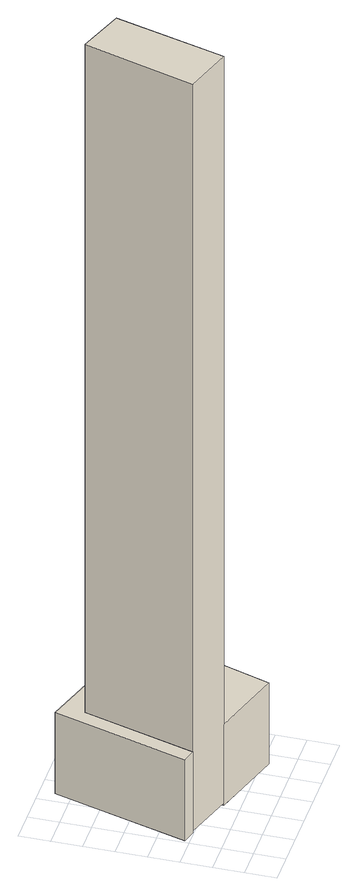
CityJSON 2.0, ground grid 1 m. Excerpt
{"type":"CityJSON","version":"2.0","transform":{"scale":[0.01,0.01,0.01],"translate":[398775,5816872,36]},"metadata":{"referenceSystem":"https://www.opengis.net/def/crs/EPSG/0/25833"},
"CityObjects":{
"building1":{"type":"Building","attributes":{"Gemeindeschluessel":"11000011","function":"51009_1610"},"address":[{"country":"Germany","locality":"Berlin"}],"children":["building1-1","building1-2"]},
"building1-1":{"type":"BuildingPart","attributes":{"BezugspunktDach":"2200","measuredHeight":2.97,"storeysAboveGround":0},"parents":["building1"],"geometry":[{"type":"MultiSurface","lod":"1","boundaries":[[[0,1,2,3,4,5,6,7]],[[8,9,10,11,12,13,14,15]],[[8,15,7,6]],[[9,8,6,5]],[[10,9,5,4]],[[11,10,4,3]],[[12,11,3,16,17,2]],[[13,12,2,17,18,1]],[[14,13,18,19]],[[15,14,0,7]],[[2,17,16,3]],[[1,18,17,2]],[[18,1,0,19]]]}]},
"building1-2":{"type":"BuildingPart","attributes":{"BezugspunktDach":"2200","measuredHeight":27.38,"storeysAboveGround":0},"parents":["building1"],"geometry":[{"type":"MultiSurface","lod":"1","boundaries":[[[20,21,22,23]],[[18,17,16,19]],[[18,1,0,23,22]],[[2,1,22,21]],[[3,2,24,21,20]],[[19,16,20,23]],[[19,0,1,18]],[[25,17,18,1,2]],[[16,17,24,2,3]]]}]}
},
"vertices":[
[55,203,333],[165,568,333],[319,513,333],[216,153,333],[455,79,333],[598,509,333],[140,653,333],[11,216,333],[140,653,36],[598,509,36],[455,79,36],[216,153,36],[319,513,36],[165,568,36],[55,203,36],[11,216,36],[216,153,44],[319,513,44],[165,568,44],[55,203,44],
[216,153,2782],[319,513,2782],[165,568,2782],[55,203,2782],[319,513,93],[319,513,96]
]}
